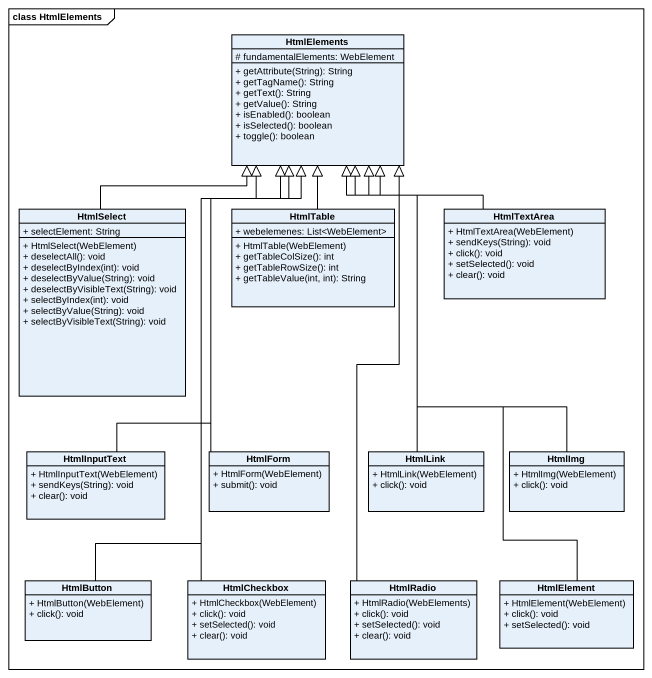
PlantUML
@startuml
mainframe class HtmlElements
hide circle
hide empty members
skinparam classAttributeIconSize 0
class HtmlElements {
  # fundamentalElements: WebElement
  + getAttribute(String): String
  + getTagName(): String
  + getText(): String
  + getValue(): String
  + isEnabled(): boolean
  + isSelected(): boolean
  + toggle(): boolean
}
class HtmlSelect {
  + selectElement: String
  + HtmlSelect(WebElement)
  + deselectAll(): void
  + deselectByIndex(int): void
  + deselectByValue(String): void
  + deselectByVisibleText(String): void
  + selectByIndex(int): void
  + selectByValue(String): void
  + selectByVisibleText(String): void
}
class HtmlTable {
  + webelemenes: List<WebElement>
  + HtmlTable(WebElement)
  + getTableColSize(): int
  + getTableRowSize(): int
  + getTableValue(int, int): String
}
class HtmlTextArea {
  + HtmlTextArea(WebElement)
  + sendKeys(String): void
  + click(): void
  + setSelected(): void
  + clear(): void
}
class HtmlInputText {
  + HtmlInputText(WebElement)
  + sendKeys(String): void
  + clear(): void
}
class HtmlForm {
  + HtmlForm(WebElement)
  + submit(): void
}
class HtmlLink {
  + HtmlLink(WebElement)
  + click(): void
}
class HtmlImg {
  + HtmlImg(WebElement)
  + click(): void
}
class HtmlButton {
  + HtmlButton(WebElement)
  + click(): void
}
class HtmlCheckbox {
  + HtmlCheckbox(WebElement)
  + click(): void
  + setSelected(): void
  + clear(): void
}
class HtmlRadio {
  + HtmlRadio(WebElements)
  + click(): void
  + setSelected(): void
  + clear(): void
}
class HtmlElement {
  + HtmlElement(WebElement)
  + click(): void
  + setSelected(): void
}
HtmlSelect -up-|> HtmlElements
HtmlTable -up-|> HtmlElements
HtmlTextArea -up-|> HtmlElements
HtmlInputText -up-|> HtmlElements
HtmlForm -up-|> HtmlElements
HtmlLink -up-|> HtmlElements
HtmlImg -up-|> HtmlElements
HtmlButton -up-|> HtmlElements
HtmlCheckbox -up-|> HtmlElements
HtmlRadio -up-|> HtmlElements
HtmlElement -up-|> HtmlElements
@enduml
